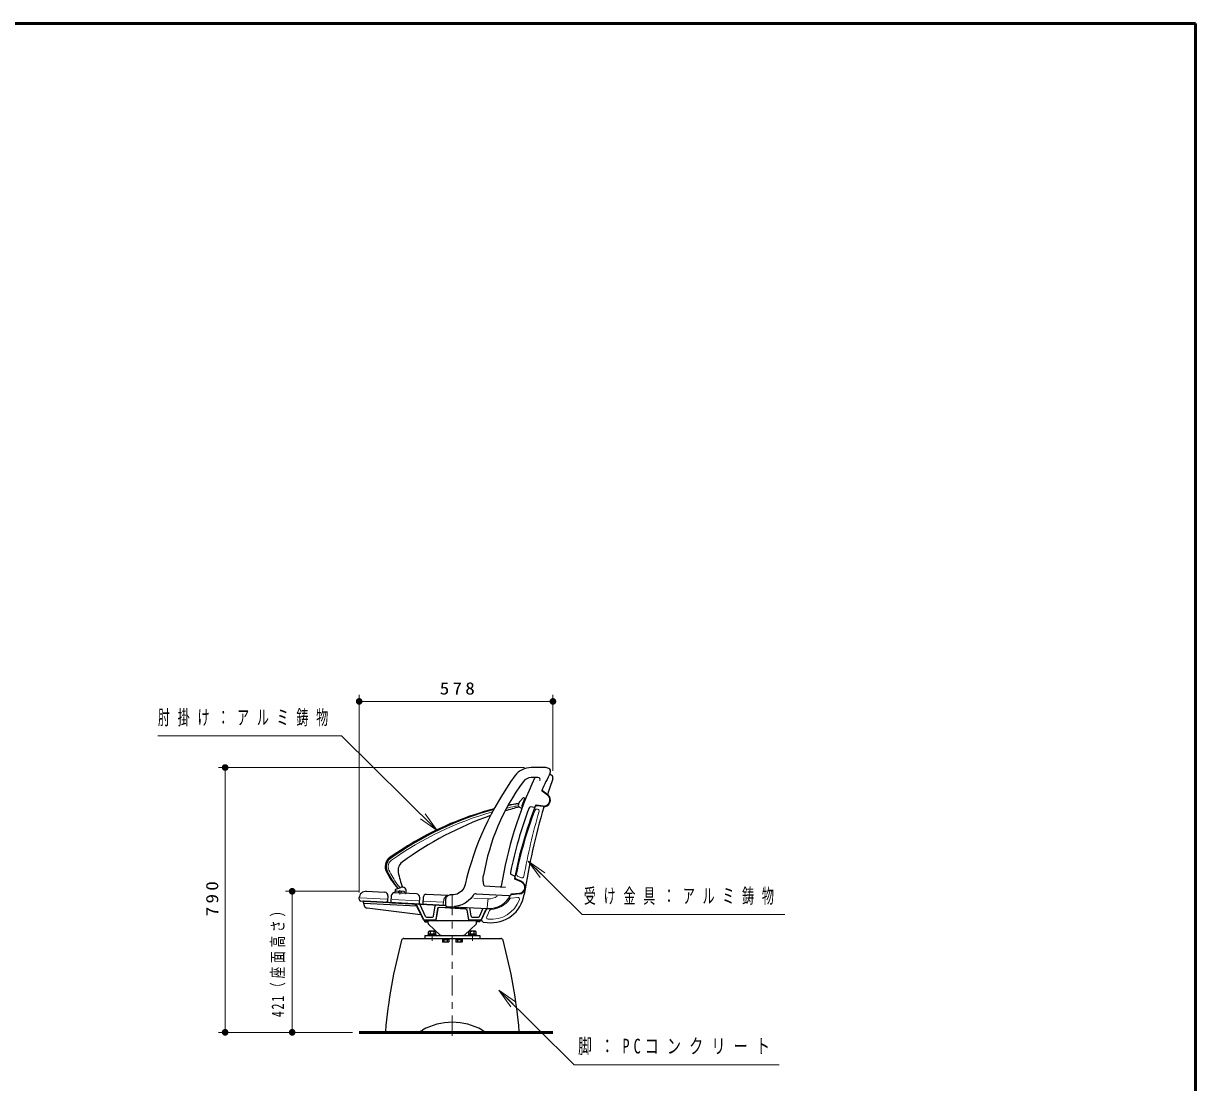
# Model space of a CAD drawing. Units: millimetres on the paper, scale 1:20. Extents: x -385 to 0, y 0 to 267.
# Drawn here: x -174.9 to 0, y 108.9 to 267 of the extents above; entities that cross this region are included whole.
import ezdxf

# ---------------------------------------------------------------- set-up
doc = ezdxf.new("R2010")
doc.units = ezdxf.units.MM
doc.linetypes.add('USER1', pattern=[4.5, 2.5, -2])
doc.linetypes.add('USER2', pattern=[6, 3, -1, 1, -1])
doc.layers.add('1_20', color=7, linetype='Continuous', lineweight=25)
doc.layers.add('LY_3', color=7, linetype='Continuous', lineweight=13)
doc.styles.add('ＭＳ ゴシック', font='')
doc.styles.get('ＭＳ ゴシック').set_extended_font_data('MS Gothic')

# ---------------------------------------------------------------- blocks, each defined once
blk = doc.blocks.new('filled_dot')
at = {"color": 0, "linetype": 'Continuous', "lineweight": -2, "const_width": 1.25}
blk.add_lwpolyline([(-0.625, 0, 1), (0.625, 0, 1)], format="xyb", close=True, dxfattribs=at)

msp = doc.modelspace()

# ---------------------------------------------------------------- linework, layer by layer
at = {"layer": '1_20', "lineweight": 13}
for p, q in [((-124.774, 137.302), (-124.774, 166.825)), ((-95.87, 155.441), (-95.87, 166.825)), ((-124.774, 165.825), (-95.87, 165.825)), ((-100.107, 155.957), (-145.774, 155.957)), ((-144.774, 116.44), (-144.774, 155.957)), ((-113.163, 146.571), (-115.296, 148.68)), ((-114.945, 149.036), (-113.163, 146.571)), ((-113.163, 146.571), (-115.648, 148.325)), ((-99.573, 142.007), (-97.443, 139.894)), ((-99.573, 142.007), (-97.091, 140.249)), ((-97.795, 139.539), (-99.573, 142.007)), ((-124.762, 137.487), (-135.774, 137.487)), ((-134.774, 116.44), (-134.774, 137.487)), ((-103.927, 122.734), (-101.795, 120.623)), ((-103.927, 122.734), (-101.444, 120.979)), ((-102.147, 120.268), (-103.927, 122.734)), ((-125.774, 116.44), (-145.774, 116.44)), ((-125.774, 116.44), (-135.774, 116.44))]:
    msp.add_line(p, q, dxfattribs=at)
at = {"layer": '1_20', "color": 4}
for p, q in [((-97.059, 155.957), (-99.106, 155.957)), ((-98.103, 154.457), (-99.106, 154.457)), ((-96.658, 151.812), (-97.473, 152.443)), ((-98.647, 150.009), (-99.163, 150.078)), ((-97.329, 150.209), (-98.351, 150.347)), ((-101.609, 139.756), (-102.082, 139.972)), ((-106.055, 138.284), (-102.954, 138.122)), ((-100.6, 138.884), (-101.538, 139.312)), ((-110.967, 136.943), (-111.189, 136.955)), ((-107.347, 137.108), (-102.469, 136.852)), ((-100.887, 137.169), (-102.066, 137.056)), ((-111.887, 136.115), (-111.92, 135.491)), ((-111.683, 135.229), (-105.622, 134.911)), ((-115.004, 132.915), (-115.004, 133.14)), ((-115.004, 133.14), (-106.754, 133.14)), ((-115.004, 132.915), (-114.504, 132.915)), ((-114.504, 132.75), (-114.504, 133.14)), ((-107.254, 132.75), (-107.254, 133.14)), ((-106.754, 132.915), (-107.254, 132.915)), ((-106.754, 132.915), (-106.754, 133.14)), ((-114.423, 132.566), (-112.734, 131.009)), ((-107.334, 132.566), (-109.024, 131.009)), ((-112.429, 130.89), (-109.329, 130.89))]:
    msp.add_line(p, q, dxfattribs=at)
at = {"layer": '1_20', "color": 190}
for p, q in [((-96.318, 155.013), (-96.06, 154.808)), ((-96.612, 151.872), (-97.361, 152.451)), ((-97.339, 150.134), (-98.277, 150.261)), ((-100.569, 138.952), (-101.43, 139.345)), ((-124.773, 136.29), (-124.76, 136.54)), ((-123.709, 137.486), (-120.963, 137.342)), ((-120.49, 136.817), (-120.529, 136.068)), ((-115.247, 136.542), (-115.292, 135.693)), ((-111.532, 136.848), (-114.722, 137.015)), ((-100.88, 137.094), (-102.047, 136.982)), ((-120.792, 135.831), (-124.537, 136.027)), ((-124.18, 135.858), (-124.023, 135.347)), ((-124.081, 135.704), (-116.246, 135.294)), ((-124.029, 136.052), (-111.912, 135.417)), ((-124.013, 136), (-111.893, 135.365)), ((-123.605, 134.997), (-115.649, 134.035)), ((-115.194, 133.227), (-116.108, 135.187)), ((-114.876, 133.727), (-115.695, 135.484)), ((-113.697, 133.764), (-113.424, 135.313)), ((-108.061, 133.764), (-108.289, 135.059)), ((-106.832, 133.727), (-106.264, 134.945)), ((-115.058, 133.14), (-112.629, 133.14)), ((-114.74, 133.64), (-113.844, 133.64)), ((-109.129, 133.14), (-106.55, 133.14)), ((-107.913, 133.64), (-106.968, 133.64)), ((-106.513, 133.227), (-105.871, 134.605)), ((-106.367, 132.974), (-106.42, 133.065)), ((-106.256, 132.9), (-105.692, 132.832))]:
    msp.add_line(p, q, dxfattribs=at)
at = {"layer": '1_20', "color": 2}
for p, q in [((-101.008, 150.501), (-100.932, 150.705)), ((-100.303, 151.435), (-100.852, 150.835)), ((-100.095, 151.301), (-100.493, 150.238)), ((-99.919, 151.345), (-100.251, 151.449)), ((-100.493, 149.863), (-100.793, 149.994)), ((-100.405, 150.097), (-100.437, 150.11))]:
    msp.add_line(p, q, dxfattribs=at)
at = {"layer": '1_20', "color": 190, "lineweight": 13}
for p, q in [((-98.149, 149.739), (-98.269, 149.756)), ((-100.562, 139.499), (-101.154, 139.768)), ((-120.666, 136.325), (-124.611, 136.532)), ((-101.13, 136.568), (-102.128, 136.472)), ((-115.922, 136.077), (-119.867, 136.283)), ((-115.123, 133.26), (-116.02, 135.183)), ((-112.288, 135.886), (-115.124, 136.035)), ((-113.35, 133.301), (-113.067, 134.906)), ((-113.301, 133.219), (-113.005, 134.895)), ((-113.301, 133.219), (-113.005, 134.895)), ((-112.811, 135.049), (-108.89, 134.844)), ((-112.808, 135.112), (-108.887, 134.907)), ((-112.238, 135.493), (-112.218, 135.882)), ((-108.457, 133.219), (-108.716, 134.69)), ((-108.407, 133.301), (-108.654, 134.701)), ((-115.058, 133.219), (-113.449, 133.219)), ((-108.309, 133.219), (-106.649, 133.219)), ((-106.585, 133.26), (-105.96, 134.601)), ((-105.753, 133.674), (-105.321, 134.601))]:
    msp.add_line(p, q, dxfattribs=at)
at = {"layer": '1_20', "color": 40}
for p, q in [((-119.991, 136.791), (-120.035, 135.942)), ((-116.22, 137.094), (-119.465, 137.264)), ((-115.791, 135.719), (-115.746, 136.568)), ((-119.893, 135.784), (-115.949, 135.577))]:
    msp.add_line(p, q, dxfattribs=at)
at = {"layer": '1_20'}
for p, q in [((-119.387, 137.312), (-119.341, 137.755)), ((-117.842, 137.179), (-119.34, 137.257)), ((-119.307, 137.798), (-118.538, 138.062)), ((-119.267, 137.554), (-118.133, 137.494)), ((-118.169, 138.072), (-118.387, 138.083)), ((-118.042, 137.189), (-118.039, 137.393)), ((-117.79, 137.229), (-117.79, 137.672)), ((-114.427, 131.458), (-114.329, 131.515)), ((-114.427, 131.14), (-114.427, 131.458)), ((-113.429, 131.515), (-114.329, 131.515)), ((-114.153, 131.14), (-114.153, 131.458)), ((-113.605, 131.14), (-113.605, 131.458)), ((-113.33, 131.458), (-113.429, 131.515)), ((-113.33, 131.14), (-113.33, 131.458)), ((-108.427, 131.458), (-108.329, 131.515)), ((-108.427, 131.14), (-108.427, 131.458)), ((-107.429, 131.515), (-108.329, 131.515)), ((-108.153, 131.14), (-108.153, 131.458)), ((-107.605, 131.14), (-107.605, 131.458)), ((-107.33, 131.458), (-107.429, 131.515)), ((-107.33, 131.14), (-107.33, 131.458)), ((-118.111, 130.44), (-103.647, 130.44)), ((-115.004, 130.89), (-106.754, 130.89)), ((-115.004, 130.89), (-115.004, 130.44)), ((-115.004, 130.44), (-106.754, 130.44)), ((-114.479, 130.89), (-114.479, 130.99)), ((-114.479, 130.99), (-113.279, 130.99)), ((-114.479, 130.89), (-113.279, 130.89)), ((-114.416, 130.99), (-114.416, 131.14)), ((-114.416, 131.14), (-113.341, 131.14)), ((-114.416, 130.99), (-113.341, 130.99)), ((-114.329, 130.44), (-113.429, 130.44)), ((-113.879, 130.99), (-113.919, 131.14)), ((-113.839, 130.99), (-113.879, 131.14)), ((-113.341, 130.99), (-113.341, 131.14)), ((-113.279, 130.99), (-113.279, 130.89)), ((-112.404, 130.44), (-111.354, 130.44)), ((-112.404, 130.44), (-112.404, 130.365)), ((-112.404, 130.365), (-111.354, 130.365)), ((-112.339, 130.365), (-112.339, 130.24)), ((-111.419, 130.365), (-112.339, 130.365)), ((-111.419, 130.24), (-112.339, 130.24)), ((-111.912, 130.365), (-111.879, 130.24)), ((-111.879, 130.365), (-111.845, 130.24)), ((-111.419, 130.365), (-111.419, 130.24)), ((-111.354, 130.365), (-111.354, 130.44)), ((-110.404, 130.44), (-109.354, 130.44)), ((-110.404, 130.44), (-110.404, 130.365)), ((-110.404, 130.365), (-109.354, 130.365)), ((-110.339, 130.365), (-110.339, 130.24)), ((-109.419, 130.365), (-110.339, 130.365)), ((-109.419, 130.24), (-110.339, 130.24)), ((-109.912, 130.365), (-109.879, 130.24)), ((-109.879, 130.365), (-109.845, 130.24)), ((-109.419, 130.365), (-109.419, 130.24)), ((-109.354, 130.365), (-109.354, 130.44)), ((-108.479, 130.89), (-108.479, 130.99)), ((-108.479, 130.99), (-107.279, 130.99)), ((-108.479, 130.89), (-107.279, 130.89)), ((-108.416, 130.99), (-108.416, 131.14)), ((-108.416, 131.14), (-107.341, 131.14)), ((-108.416, 130.99), (-107.341, 130.99)), ((-108.329, 130.44), (-107.429, 130.44)), ((-107.879, 130.99), (-107.919, 131.14)), ((-107.839, 130.99), (-107.879, 131.14)), ((-107.341, 130.99), (-107.341, 131.14)), ((-107.279, 130.99), (-107.279, 130.89)), ((-106.754, 130.89), (-106.754, 130.44)), ((-120.729, 116.44), (-120.867, 116.578)), ((-120.729, 116.44), (-101.029, 116.44)), ((-101.029, 116.44), (-100.891, 116.578))]:
    msp.add_line(p, q, dxfattribs=at)
at = {"layer": '1_20', "linetype": 'USER1', "lineweight": 13}
for p, q in [((-118.915, 137.235), (-118.925, 137.536)), ((-118.518, 137.214), (-118.476, 137.512))]:
    msp.add_line(p, q, dxfattribs=at)
at = {"layer": '1_20', "linetype": 'USER2', "lineweight": 13}
for p, q in [((-118.727, 137.012), (-118.692, 137.679)), ((-110.879, 115.94), (-110.879, 137.421)), ((-113.879, 130.088), (-113.879, 131.164)), ((-107.879, 130.088), (-107.879, 131.164))]:
    msp.add_line(p, q, dxfattribs=at)
at = {"layer": '1_20', "color": 120, "lineweight": 13}
for p, q in [((-107.688, 136.471), (-105.546, 136.359)), ((-105.663, 135.04), (-105.606, 136.12))]:
    msp.add_line(p, q, dxfattribs=at)
at = {"layer": '1_20', "color": 131}
for p, q in [((-112.37, 130.24), (-112.37, 129.965)), ((-111.388, 130.24), (-112.37, 130.24)), ((-112.37, 129.965), (-112.291, 129.92)), ((-111.466, 129.92), (-112.291, 129.92)), ((-112.124, 130.24), (-112.124, 129.965)), ((-111.633, 130.24), (-111.633, 129.965)), ((-111.388, 129.965), (-111.466, 129.92)), ((-111.388, 130.24), (-111.388, 129.965)), ((-110.37, 130.24), (-110.37, 129.965)), ((-109.388, 130.24), (-110.37, 130.24)), ((-110.37, 129.965), (-110.291, 129.92)), ((-109.466, 129.92), (-110.291, 129.92)), ((-110.124, 130.24), (-110.124, 129.965)), ((-109.633, 130.24), (-109.633, 129.965)), ((-109.388, 129.965), (-109.466, 129.92)), ((-109.388, 130.24), (-109.388, 129.965))]:
    msp.add_line(p, q, dxfattribs=at)
at = {"layer": '1_20', "lineweight": 50}
msp.add_line((-124.774, 116.44), (-95.87, 116.44), dxfattribs=at)
at = {"layer": '1_20', "lineweight": 13}
for points in [[(-113.163, 146.571), (-127.425, 160.674), (-154.801, 160.674)], [(-99.573, 142.007), (-91.53, 134.03), (-61.256, 134.03)], [(-103.927, 122.734), (-92.694, 111.614), (-62.125, 111.614)]]:
    msp.add_lwpolyline(points, dxfattribs=at)
at = {"layer": '1_20', "color": 4}
for points in [[(-106.055, 138.284), (-106.085, 138.296), (-106.115, 138.326), (-106.144, 138.376), (-106.171, 138.443), (-106.196, 138.527), (-106.218, 138.626), (-106.237, 138.737), (-106.252, 138.86), (-106.263, 138.99), (-106.271, 139.127), (-106.274, 139.266), (-106.272, 139.406), (-106.267, 139.544), (-106.257, 139.676), (-106.244, 139.801), (-106.226, 139.916)], [(-108.98, 138.493), (-109.062, 138.225), (-109.178, 137.972), (-109.326, 137.738), (-109.504, 137.528), (-109.708, 137.345), (-109.934, 137.193), (-110.178, 137.075), (-110.434, 136.993), (-110.699, 136.949), (-110.967, 136.943)], [(-111.887, 136.115), (-111.872, 136.252), (-111.841, 136.384), (-111.795, 136.508), (-111.735, 136.623), (-111.664, 136.723), (-111.581, 136.808), (-111.49, 136.875), (-111.393, 136.923), (-111.292, 136.95), (-111.189, 136.955)], [(-107.793, 136.881), (-108.133, 136.434), (-108.534, 136.044), (-108.987, 135.72), (-109.483, 135.468), (-110.009, 135.295), (-110.554, 135.205)]]:
    msp.add_lwpolyline(points, dxfattribs=at)
at = {"layer": '1_20', "color": 190, "lineweight": 13}
msp.add_lwpolyline([(-112.218, 135.882), (-112.202, 136.035), (-112.17, 136.183), (-112.123, 136.323), (-112.063, 136.452), (-111.989, 136.567), (-111.906, 136.664), (-111.813, 136.743), (-111.714, 136.8)], dxfattribs=at)
at = {"layer": '1_20', "color": 4}
for centre, radius, start, end in [((-99.106, 152.957), 3, 90, 143.93385), ((-97.059, 154.707), 1.25, 63.71986, 90), ((-96.727, 155.38), 0.5, 333.36399, 63.71986), ((-65.066, 128.165), 45.111, 143.93385, 166.76595), ((-42.76, 128.312), 61.625, 154.89629, 170.73941), ((-99.106, 152.957), 1.5, 90, 143.93385), ((-98.103, 154.135), 0.322, 334.98648, 90), ((-42.76, 128.312), 59.875, 153.36399, 156.10762), ((-73.3, 134.162), 33.425, 143.93385, 170.08775), ((-97.412, 152.522), 0.1, 156.10762, 232.28941), ((-97.208, 151.1), 0.9, 262.28941, 52.28941), ((-42.76, 128.312), 60.65, 159.12896, 168.64985), ((-42.76, 128.312), 59.875, 158.47119, 169.30762), ((-99.196, 149.831), 0.25, 82.28941, 159.12896), ((-98.634, 150.108), 0.1, 262.28941, 338.69025), ((-98.364, 150.248), 0.1, 82.28941, 158.47119), ((-101.978, 140.199), 0.25, 168.64985, 245.48941), ((-105.432, 138.531), 1.875, 348.43996, 350.73941), ((-101.65, 139.665), 0.1, 349.08857, 65.48941), ((-101.497, 139.403), 0.1, 169.30762, 245.48941), ((-100.973, 138.065), 0.9, 275.48941, 65.48941), ((-107.373, 136.609), 0.5, 87, 146.98921), ((-105.432, 138.531), 3.625, 267, 334.9921), ((-102.477, 136.702), 0.15, 328.25266, 87), ((-102.056, 136.956), 0.1, 95.48941, 154.9921), ((-111.67, 135.478), 0.25, 177, 267), ((-110.553, 135.187), 0.0177, 95.03004, 267), ((-114.254, 132.75), 0.25, 180, 227.34267), ((-107.504, 132.75), 0.25, 312.65733, 0), ((-112.429, 131.34), 0.45, 227.34267, 270), ((-109.329, 131.34), 0.45, 270, 312.65733)]:
    msp.add_arc(centre, radius, start, end, dxfattribs=at)
at = {"layer": '1_20', "color": 190}
for centre, radius, start, end in [((-1.323, 121.764), 100, 161.04053, 162.41107), ((-96.37, 154.863), 0.15, 51.54842, 83.23143), ((-96.411, 154.895), 0.15, 51.54842, 63.12501), ((-96.37, 154.416), 0.5, 341.04053, 51.54842), ((-97.269, 152.57), 0.15, 155.08941, 232.28941), ((-97.208, 151.1), 0.975, 262.28941, 52.28941), ((-96.552, 151.952), 0.1, 162.41107, 232.28941), ((-1.323, 121.764), 100, 163.56547, 171.21744), ((-98.298, 150.113), 0.15, 82.28941, 159.48941), ((-97.141, 150.027), 0.1, 93.5709, 163.56547), ((-101.368, 139.481), 0.15, 168.28941, 245.48941), ((-100.973, 138.065), 0.975, 275.48941, 65.48941), ((-123.762, 136.487), 1, 87, 177), ((-120.989, 136.843), 0.5, 357, 87), ((-114.748, 136.516), 0.5, 87, 177), ((-105.092, 137.796), 5, 263.10851, 351.21744), ((-102.032, 136.833), 0.15, 95.48941, 153.45853), ((-124.524, 136.277), 0.25, 177, 267), ((-124.036, 135.902), 0.15, 87, 197), ((-124.02, 135.85), 0.15, 87, 197), ((-124.077, 135.779), 0.075, 197, 267), ((-123.545, 135.493), 0.5, 197, 263.10851), ((-120.779, 136.081), 0.25, 267, 357), ((-116.788, 134.87), 0.75, 25, 87), ((-116.254, 135.144), 0.15, 27.14383, 87), ((-115.831, 135.421), 0.15, 25, 87), ((-115.142, 135.685), 0.15, 177, 267), ((-113.276, 135.287), 0.15, 87, 170), ((-105.191, 134.288), 0.75, 123.90023, 155), ((-115.667, 133.886), 0.15, 25, 83.10851), ((-115.058, 133.29), 0.15, 205, 270), ((-114.74, 133.79), 0.15, 205, 270), ((-113.844, 133.79), 0.15, 270, 350), ((-107.913, 133.79), 0.15, 190, 270), ((-106.968, 133.79), 0.15, 270, 335), ((-106.649, 133.29), 0.15, 270, 335), ((-106.55, 132.99), 0.15, 30, 90), ((-106.238, 133.049), 0.15, 210, 263.10851)]:
    msp.add_arc(centre, radius, start, end, dxfattribs=at)
at = {"layer": '1_20', "color": 2}
for centre, radius, start, end in [((-91.286, 101.54), 50, 101.17183, 103.08133), ((-92.587, 103.849), 47.5, 100.16481, 102.14335), ((-100.634, 150.361), 0.4, 159.48941, 246.48941), ((-100.557, 150.565), 0.4, 137.51911, 159.48941), ((-100.266, 151.402), 0.05, 72.48941, 137.51911), ((-100.002, 151.266), 0.1, 72.48941, 159.48941), ((-91.286, 101.54), 50, 105.5641, 125.21382), ((-88.696, 101.579), 50, 109.26358, 126.41025), ((-92.587, 103.849), 47.5, 104.72019, 119.39749), ((-88.696, 101.579), 50, 104.13225, 106.62846), ((-100.399, 150.203), 0.1, 159.48941, 247.48941), ((-91.286, 101.54), 50.15, 119.39749, 125.21382), ((-119.253, 141.165), 1.65, 125.21382, 208.16114), ((-119.253, 141.165), 1.5, 125.21382, 205.67737), ((-119.253, 141.165), 1.5, 125.21382, 205.67737), ((-117.484, 140.612), 1.5, 126.41025, 191.57122), ((-107.483, 147.465), 15, 208.16114, 219.65736), ((-107.086, 147.014), 15, 205.67737, 217.40501), ((-104.258, 143.319), 15, 191.57122, 200.44646)]:
    msp.add_arc(centre, radius, start, end, dxfattribs=at)
at = {"layer": '1_20', "color": 2, "lineweight": 13}
for centre, radius, start, end in [((-91.286, 101.54), 49.7, 105.89695, 125.21382), ((-91.286, 101.54), 49.7, 101.93009, 103.38796), ((-100.889, 146.987), 3.25, 92.19908, 101.93009), ((-119.253, 141.165), 1.2, 125.21382, 205.67737), ((-107.086, 147.014), 14.7, 205.67737, 215.05965), ((-116.459, 140.437), 3.25, 215.05965, 227.85986)]:
    msp.add_arc(centre, radius, start, end, dxfattribs=at)
at = {"layer": '1_20', "color": 190, "lineweight": 13}
for centre, radius, start, end in [((-42.76, 128.312), 59.7, 159.11283, 168.66598), ((-1.323, 121.764), 100.5, 164.0253, 169.73007), ((-98.303, 149.508), 0.25, 82.28941, 159.11283), ((-98.182, 149.492), 0.25, 344.0253, 82.28941), ((-101.05, 139.996), 0.25, 168.66598, 245.48941), ((-100.459, 139.726), 0.25, 245.48941, 349.73007), ((-102.104, 136.223), 0.25, 95.48941, 145.26484), ((-101.106, 136.319), 0.25, 339.67005, 95.48941), ((-116.699, 134.866), 0.75, 25, 87), ((-112.821, 134.863), 0.25, 87, 170), ((-112.821, 134.863), 0.187, 87, 170), ((-112.821, 134.863), 0.187, 87, 170), ((-108.9, 134.657), 0.187, 10, 87), ((-108.9, 134.657), 0.25, 10, 87), ((-105.28, 134.284), 0.75, 122.77394, 155), ((-105.092, 137.796), 4.5, 264.12279, 339.67005), ((-105.095, 134.495), 0.25, 94.77855, 155), ((-105.432, 138.531), 3.8, 274.77855, 325.26484), ((-115.058, 133.29), 0.0714, 205, 270), ((-113.449, 133.319), 0.1, 270, 350), ((-108.309, 133.319), 0.1, 190, 270), ((-106.649, 133.29), 0.0714, 270, 335), ((-105.527, 133.568), 0.25, 155, 264.12279)]:
    msp.add_arc(centre, radius, start, end, dxfattribs=at)
at = {"layer": '1_20', "color": 40}
for centre, radius, start, end in [((-119.491, 136.764), 0.5, 87, 177), ((-116.246, 136.594), 0.5, 357, 87), ((-119.885, 135.934), 0.15, 177, 267), ((-115.941, 135.727), 0.15, 267, 357)]:
    msp.add_arc(centre, radius, start, end, dxfattribs=at)
at = {"layer": '1_20'}
for centre, radius, start, end in [((-119.338, 137.307), 0.05, 174, 267), ((-119.272, 137.454), 0.1, 87, 174), ((-119.291, 137.75), 0.05, 108.97029, 174), ((-118.408, 137.684), 0.4, 87, 108.97029), ((-118.19, 137.672), 0.4, 0, 87), ((-118.139, 137.394), 0.1, 359, 87), ((-117.84, 137.229), 0.05, 267, 0), ((-114.29, 131.221), 0.274, 60.00001, 119.99999), ((-113.879, 130.825), 0.69, 66.57346, 113.42654), ((-113.467, 131.221), 0.274, 60.00001, 119.99999), ((-108.29, 131.221), 0.274, 60.00001, 119.99999), ((-107.879, 130.825), 0.69, 66.57346, 113.42654), ((-107.467, 131.221), 0.274, 60.00001, 119.99999), ((-41.575, 109.502), 79.607, 164.94384, 174.90042), ((-118.111, 130.09), 0.35, 90, 164.94384), ((-103.647, 130.09), 0.35, 15.05616, 90), ((-180.183, 109.502), 79.607, 5.09958, 15.05616), ((-110.879, 108.857), 9.083, 60.51721, 119.48279), ((-116.58, 118.94), 2.5, 270, 299.48279), ((-105.178, 118.94), 2.5, 240.51721, 270)]:
    msp.add_arc(centre, radius, start, end, dxfattribs=at)
at = {"layer": '1_20', "color": 120, "lineweight": 13}
for centre, radius, start, end in [((-105.432, 138.531), 2.175, 267, 305.4622), ((-105.356, 136.107), 0.25, 135.32226, 177)]:
    msp.add_arc(centre, radius, start, end, dxfattribs=at)
at = {"layer": '1_20', "color": 131}
for centre, radius, start, end in [((-112.247, 130.178), 0.245, 240.00001, 299.99999), ((-111.879, 130.609), 0.689, 249.136, 290.864), ((-111.511, 130.178), 0.245, 240.00001, 299.99999), ((-110.247, 130.178), 0.245, 240.00001, 299.99999), ((-109.879, 130.609), 0.689, 249.136, 290.864), ((-109.511, 130.178), 0.245, 240.00001, 299.99999)]:
    msp.add_arc(centre, radius, start, end, dxfattribs=at)
at = {"layer": 'LY_3', "lineweight": 50}
for p, q in [((0, 267), (-385, 267)), ((0, 0), (0, 267))]:
    msp.add_line(p, q, dxfattribs=at)

# ---------------------------------------------------------------- block references
at = {"layer": '1_20', "lineweight": 13, "xscale": 0.4, "yscale": 0.4}
msp.add_blockref('filled_dot', (-124.774, 165.825), dxfattribs=at)
for p, rotation in [((-95.87, 165.825), 180), ((-144.774, 155.957), 270), ((-134.774, 137.487), 270), ((-144.774, 116.44), 90), ((-134.774, 116.44), 90)]:
    msp.add_blockref('filled_dot', p, dxfattribs=dict(at, rotation=rotation))

# ---------------------------------------------------------------- texts
at = {"layer": '1_20', "style": 'ＭＳ ゴシック'}
for s, insert, char_height, attachment_point in [('\\T1.33;\\W1.15;578', (-109.905, 166.825), 1.833, 8), ('\\T1.64;\\W0.6;肘掛け：アルミ鋳物', (-154.801, 163.324), 2.199, 4), ('\\T1.64;\\W0.6;受け金具：アルミ鋳物', (-91.256, 136.68), 2.199, 4), ('\\T1.58;\\W0.7;脚：PCコンクリート', (-92.125, 114.264), 2.199, 4)]:
    msp.add_mtext(s, dxfattribs=dict(at, insert=insert, char_height=char_height, attachment_point=attachment_point))
at = {"layer": '1_20', "char_height": 1.833, "attachment_point": 8, "rotation": 90, "style": 'ＭＳ ゴシック'}
for s, insert in [('\\T1.33;\\W1.15;790', (-145.774, 136.614)), ('\\T1.32;\\W0.7;421（座面高さ）', (-135.774, 127.369))]:
    msp.add_mtext(s, dxfattribs=dict(at, insert=insert))

doc.saveas('drawing.dxf')
